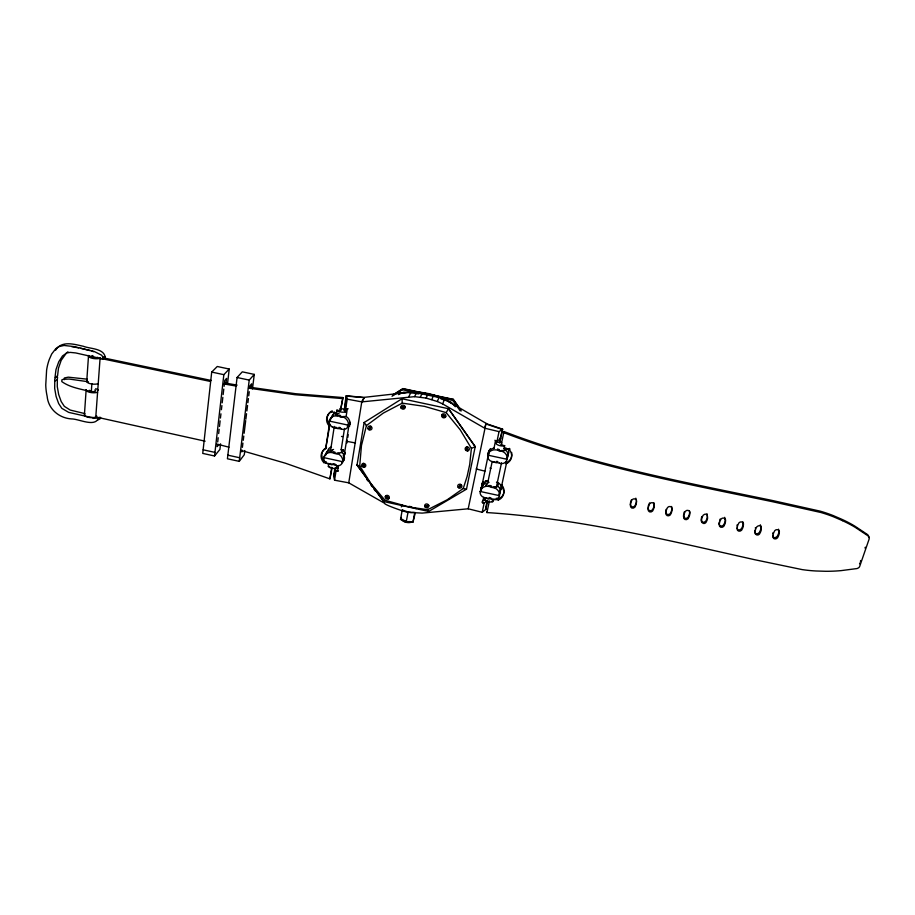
<?xml version="1.0" encoding="UTF-8"?>
<svg xmlns="http://www.w3.org/2000/svg" width="915" height="915" viewBox="0 0 915 915"><rect width="100%" height="100%" fill="white"/><g stroke="black" fill="none" stroke-linecap="round" stroke-linejoin="round"><path stroke-width="1.37" d="M54.763 381.063C53.756 377.689 58.709 373.949 57.359 379.096M359.721 465.838L361.471 445.491L366.435 425.578L383.293 413.1L402.257 403.138L424.469 406.351L446.165 412.631L460.188 429.776L471.397 448.407L469.704 464.523L467.119 476.429L463.23 488.519L447.286 499.727L429.284 508.866L426.802 509.552L409.966 507.185L385.009 500.253L371.135 483.898L359.721 465.838L357.01 465.175L364.136 422.467L366.435 425.578M648.152 507.333C647.214 511.691 652.681 511.885 653.39 507.985A10.786 9.791 -0.4 0 0 654.111 505.297L653.87 502.655M754.784 530.334C753.571 534.84 758.912 537.288 760.411 532.313A11.003 9.756 -6.9 0 0 761.234 529.625L760.937 526.48M344.429 457.855L344.28 458.792M84.409 414.861L86.136 389.939M86.731 381.532L88.492 356.015M636.428 501.008L636.405 501.477A10.763 9.791 1 0 1 635.696 504.176C634.838 508.5 629.2 507.47 630.492 503.056A10.786 9.791 -0.3 0 1 631.19 500.356L631.396 499.922M91.877 383.648L91.294 391.78C81.344 389.081 70.318 387.743 61.785 381.578L61.888 379.851L63.352 379.313L69.128 379.039L88.4 381.772M205.132 441.19L95.789 416.954L100.078 358.303A6.439 2.162 5.9 0 0 100.307 358.211M99.941 417.126L98.362 418.464C94.485 427.339 78.827 418.83 71.462 418.921C59.063 418.109 48.312 409.097 47.145 396.344A64.782 55.998 41 0 1 45.75 385.009L46.608 370.152A65.056 56.284 41.3 0 1 49.284 359.481L51.675 354.036L55.792 348.672L58.88 346.648L64.039 345.458L74.023 346.591L94.222 351.474L101.634 355.203L102.812 356.976L102.835 359.046L75.705 352.938L70.203 352.389L66.635 352.996L62.495 355.969L58.754 361.791L55.987 369.557L54.98 377.586L57.576 375.733L58.468 368.207L61.191 360.327L66.646 352.721M102.835 359.046L105.248 357.262C103.807 348.192 90.276 348.992 83.345 346.282C74.275 344.315 61.66 340.288 55.609 350.148M683.642 514.516C682.281 518.965 687.954 519.926 688.858 515.637A10.843 9.779 -2.9 0 0 689.613 512.949L689.601 511.108M719.19 522.179C717.783 526.651 723.49 527.566 724.428 523.311A10.911 9.756 -5.1 0 0 725.218 520.624L724.726 517.33M227.549 383.545L229.219 369.042L217.255 366.492L211.708 372.073L202.741 453.417L214.545 455.979L219.909 449.437L220.561 443.832M214.545 455.979L223.843 374.67L229.219 369.042M217.381 444.793L217.175 446.6L218.96 444.438M217.701 441.979L218.193 437.759M218.674 433.538L219.154 429.307M219.486 426.493L220.126 420.866M220.446 418.052L220.938 413.832M221.407 409.703L221.888 405.574M222.196 402.829L222.837 397.327M223.146 394.582L223.775 389.081M224.095 386.336L224.781 380.331L226.577 378.421L225.925 384.037M488.679 452.353L488.885 451.335M252.471 388.886L254.267 374.395L242.281 371.833L237.077 377.506L227.423 458.781L239.238 461.354L244.282 454.732L244.808 450.523M239.238 461.354L249.223 380.102L254.267 374.395M241.823 451.941L242.052 450.146M242.395 447.332L242.91 443.112M243.264 440.298L243.779 436.078M244.133 433.264L245.689 420.603M245.861 419.207L246.547 413.706M246.878 410.961L247.553 405.459M247.896 402.714L248.411 398.597M248.743 395.852L249.257 391.723M249.761 387.605L249.989 385.73L251.671 383.797L251.156 388.006M330.384 451.77L334.272 426.424M335.999 415.17L336.423 412.345M336.857 466.215A4.609 1.853 8.7 0 1 334.341 468.491A4.609 1.853 8.7 0 1 328.336 466.375L328.748 463.676A4.621 1.841 8.7 0 1 328.657 463.447M332.237 410.846L331.585 411.876L336.526 412.94L336.949 410.149L340.414 410.892L342.953 397.556L295.751 393.736L249.315 387.137M240.817 450.329L285.503 463.242L329.915 478.877L331.699 467.302M340.414 410.892L342.953 397.556M332.065 467.988L329.915 478.877M402.886 510.078C416.371 515.854 383.717 504.988 384.609 503.284L348.741 482.834L334.57 480.203L333.666 476.338L334.879 468.526M348.741 482.834L361.78 401.879L364.284 397.545L346.213 395.715L344.726 405.299L345.71 408.788L347.277 409.085A6.279 2.242 9 0 0 348.169 408.753M344.154 410.48L344.989 405.116A6.279 2.242 9 0 1 346.385 405.585M335.473 468.491L333.678 476.315M344.44 410.904L346.694 396.138L364.01 397.545M334.57 480.203L335.999 471.042L335.256 467.942M345.71 408.788L347.22 399.157L346.213 395.715M335.999 471.042L337.532 471.328L338.447 465.46M341.707 462.853A6.268 5.73 19.1 0 0 342.221 462.395A5.936 5.421 19.1 0 0 343.388 455.75L344.12 455.887L348.947 425.372A6.005 5.547 20.7 0 0 349.004 419.528A6.359 5.867 20.8 0 0 346.11 416.554L347.277 409.085M341.135 450.031L344.52 428.426M346.888 443.009L347.323 440.241M347.769 437.473L348.203 434.716M349.519 426.413L349.953 423.656L348.947 425.372M415.124 513.532L412.962 522.145L406.168 522.305L400.53 519.434L402.28 509.747M406.168 522.305L407.976 512.434L405.928 511.405L410.435 512.389L407.976 512.434M412.962 522.145L414.792 512.297M413.774 512.32L410.412 512.491L422.112 513.109L468.206 508.797L486.048 423.302L449.551 402.131C436.478 394.056 420.625 390.556 405.379 392.718L364.456 397.316L361.78 401.879L347.22 399.157M463.23 488.519L466.501 489.17L475.217 446.612L448.533 408.719L401.994 398.746L364.09 422.558M488.21 455.304L481.931 485.682L482.651 485.865L483.372 483.166A2.962 1.178 11.8 0 0 482.445 483.749L480.352 491.515L499.327 495.621L500.951 488.553A6.279 5.559 -23 0 0 500.642 485.453M486.826 501.031L484.104 503.181L482.582 502.804L483.703 497.405M493.219 448.556A6.05 1.27 8.8 0 1 494.02 448.316L495.473 440.847A6.291 2.276 11.8 0 1 494.992 440.207M487.958 481.748L492.121 461.8M468.206 508.797L482.205 512.286L484.104 503.181M495.473 440.847L497.028 441.213L499.03 431.628L502.644 429.158L486.002 423.565L484.618 428.163L499.03 431.628M487.066 501.363L485.602 508.317A1.224 0.629 60.7 0 1 485.922 509.472M499.338 442.734L502.484 429.226M487.729 500.322L485.831 509.381L482.205 512.286M499.636 442.894L502.644 429.158M842.44 520.658A131.954 113.323 -4.6 0 1 853.077 526.079A135.58 116.411 -4.4 0 1 855.731 527.681L868.129 535.927A6.119 5.296 -11.8 0 1 868.564 536.419L868.907 536.945A3.614 3.122 -11.9 0 1 869.181 538.912L859.665 566.465A3.523 3.031 -10.3 0 1 858.396 567.906L857.584 568.329A6.062 5.215 -10.4 0 1 856.886 568.57L841.182 570.617A143.243 127.288 -15.8 0 1 825.559 571.28L815.883 570.983A144.307 128.329 -15.7 0 1 802.203 569.61L754.623 559.706C666.257 539.919 577.582 518.336 486.929 512.572L489.422 500.917M509.346 448.396L509.083 449.517L504.074 448.442L504.657 445.674L501.146 444.919L504.005 431.548C590.415 464.614 681.812 481.713 772.111 500.436L820.32 511.188A133.441 114.684 -4.5 0 1 833.245 515.591L841.937 519.343A131.657 113.117 -4.7 0 1 852.551 524.775A135.283 116.205 -4.4 0 1 855.193 526.365L867.557 534.589A6.108 5.284 -11.8 0 1 868.003 535.081L868.346 535.607A3.603 3.111 -12 0 1 868.61 537.574M485.396 498.137A4.632 1.876 11.9 0 0 486.322 501.065A4.632 1.876 11.9 0 0 492.83 501.614L493.368 499.087M496.319 487.34L501.512 462.807M503.067 450.557L504.039 450.557L504.691 447.824M506.315 463.951L506.578 462.807L501.603 486.025L501.878 484.836M96.601 415.787L95.938 417.32L93.204 418.464M486.929 512.572L487.226 511.336M501.146 444.919L501.9 443.912M490.406 448.91L490.223 449.734A6.028 5.57 25.2 0 0 488.164 455.11M504.005 431.548L503.73 432.635C590.335 465.781 681.95 482.926 772.454 501.695L820.778 512.469A133.739 114.89 -4.5 0 1 833.737 516.884L842.452 520.646M493.322 461.709A7.4 6.634 -26.5 0 1 490.246 460.771A6.748 6.039 -24.5 0 1 488.175 458.369A6.416 5.753 -23.4 0 1 487.855 455.167L489.09 450.603M488.484 454.275L488.702 453.474M100.661 417.526L99.884 419.024L97.962 419.871M466.501 489.17L428.666 511.451L427.477 509.609M476.486 468.411L476.303 469.029L484.939 471.145M859.562 563.823L859.848 562.988M860.42 561.341L860.706 560.518M864.995 548.062L865.281 547.227M428.666 511.451L383.774 501.557L357.056 465.083L383.774 501.557L385.009 500.253M460.154 410.812L452.845 400.461L453.291 399.317L402.932 388.589L392.604 395.143M400.53 519.434L401.319 517.433M484.618 428.163L442.643 403.915L444.507 399.295M401.33 506.887L402.223 504.691M361.78 401.879L414.587 396.653L426.127 398.082L437.313 401.502L439.234 396.904M431.788 399.546L433.767 394.971M426.127 398.082L428.163 393.519M420.374 397.11L422.467 392.558M414.587 396.653L416.748 392.112M344.154 458.907L343.114 460.885M408.822 396.698L411.029 392.158M401.994 398.746L402.257 403.138M720.185 519.057L719.968 519.491A10.946 9.756 -5.9 0 0 719.613 520.383M392.02 396.264L402.36 389.699L402.932 388.589M343.388 455.75L344.806 453.211A2.962 1.155 8.9 0 1 345.138 454.069L345.012 454.298M355.489 442.322L355.169 442.906L346.43 441.282M649.101 503.742L649.593 502.918M338.619 465.712A6.462 5.41 57 0 0 342.587 461.698L344.486 458.152M343.011 461.08L342.279 462.338M344.12 455.887L344.509 455.201M341.352 428.998A7.366 6.211 61.4 0 0 344.326 429.375A6.714 5.662 59.8 0 0 346.945 428.003A6.394 5.41 58.9 0 0 348.295 425.166L349.999 422.25M328.748 463.676L323.887 462.613L324.55 461.492A9.722 8.795 29.3 0 1 326.518 447.561M331.516 447.035A6.394 5.341 60.7 0 0 327.696 451.095L323.796 457.614A6.474 5.913 -11.6 0 0 326.495 463.127M341.833 452.49L339.168 453.097M446.165 412.631L448.533 408.719L475.194 446.703L471.397 448.407M334.524 412.162A6.325 5.341 60 0 0 333.197 414.964L329.32 421.083A6.542 6.062 -12.1 0 0 332.042 426.745M460.428 486.071L461.183 484.756L458.953 487.855M370.403 427.877L371.227 426.562L369.088 429.764M369.774 427.762L370.735 426.241L368.596 429.444M459.685 486.14L460.691 484.435L458.461 487.546M349.69 423.805L348.18 424.549M497.028 441.213L500.642 438.697M67.287 352.252L67.973 351.818M392.581 395.383L402.886 388.841L453.234 399.569L461.263 410.949M402.383 393.05L406.191 392.638M329.88 449.883L329.434 450.008A6.474 5.867 29.2 0 0 325.694 455.213M400.964 407.209L405.013 406.535A2.288 0.663 -13.4 0 1 401.228 407.347M401.09 407.77L405.151 407.084A2.288 0.663 -13.4 0 1 403.069 407.85A2.288 0.663 -13.4 0 1 401.193 407.838M424.686 505.869L428.643 505.274A2.23 0.812 -13.5 0 1 426.63 506.087A2.23 0.812 -13.5 0 1 424.789 505.972M424.812 506.395L428.769 505.801A2.23 0.812 -13.5 0 1 426.733 506.613A2.23 0.812 -13.5 0 1 424.903 506.475M493.928 448.281L493.437 448.339A6.508 6.016 25.1 0 0 490.211 449.848M409.497 506.761L411.338 507.219M336.217 464.74L335.325 464.717M504.142 450.557L506.006 450.329A6.577 6.108 13.4 0 1 506.441 458.632M346.11 416.554L344.04 416.508M494.752 486.94L498.309 486.574A6.497 5.959 13.7 0 1 499.121 494.249M494.397 486.94L493.711 486.929M491.778 498.538L491.229 498.515M337.818 453.085L337.178 453.062M338.276 453.085L338.859 453.097M502.804 450.557L501.306 450.523M343.48 416.497L342.896 416.485M342.313 398.551L295.007 394.72L248.468 388.12M332.683 464.34L329.652 464.111M488.187 486.322L494.306 487.649M345.332 412.253L346.076 412.402M341.512 436.455L342.542 436.558M493.311 461.789L499.487 463.116M337.075 415.81L343.194 417.126A6.256 3.042 7.1 0 1 339.945 416.828M71.69 346.659L78.701 347.872M497.989 450.123L499.716 450.477M497.794 450.1L495.793 449.883A6.828 6.119 -23.4 0 0 487.603 455.132M98.362 418.464L88.446 416.805M87.234 379.176L68.248 377.163L64.382 377.975L64.267 379.702M224.564 382.928L237.111 385.112M223.66 383.888L236.242 386.084M408.982 506.338L411.716 506.819M211.308 380.48L102.64 357.708M210.381 381.441L100.078 358.303M87.417 416.6L68.716 412.391L61.82 408.342L58.64 403.526L56.101 396.447L54.683 388.44L54.763 381.269L57.348 379.405L57.268 386.553L58.674 394.525L61.202 401.571L64.359 406.374L70.238 410.069L84.157 413.431M402.36 389.699L452.845 400.461M211.708 372.073L223.843 374.67M237.077 377.506L249.223 380.102M339.877 409.611L341.055 409.863M348.295 425.166L329.32 421.083A6.394 5.879 -8.8 0 1 330.784 418.075A6.714 6.108 -10.4 0 1 333.678 416.211A7.366 6.565 -9.6 0 1 337.052 415.913M487.855 455.167L507.07 459.296L508.614 452.628A6.359 5.684 -25.1 0 0 508.317 449.448A6.679 5.993 -28.2 0 0 507.962 448.739M499.773 488.301L500.951 488.553M342.53 461.675L323.796 457.614A6.474 5.81 -10 0 1 328.108 452.879A7.286 6.394 -9.3 0 1 331.424 452.536L337.498 453.737A6.714 5.616 57 0 1 342.782 461.755M496.296 498.275L498.606 498.767L498.32 499.99L494.317 499.121M324.55 461.492L326.266 461.869M491.538 501.34L492.83 501.614M328.336 466.375L329.823 466.707M203.141 449.814L214.956 452.387M227.846 455.178L239.684 457.752M80.6 348.283L90.196 350.617M401.159 505.274L403.183 505.709M414.323 508.134L416.348 508.58M216.764 444.061L228.979 447.195M103.738 356.827L105.248 357.262M500.093 450.592L501.992 451.209M502.129 429.41L486.791 424.251A1.247 0.572 59.6 0 0 485.979 423.462M91.98 351.166L93.662 351.737M448.842 401.731L452.216 403.675M341.329 429.089L335.233 427.774A7.366 6.92 -15.3 0 1 332.008 426.802M489.971 468.068L490.92 468.4M491.858 499.258L485.762 497.943A6.176 3.054 8 0 0 488.747 498.812M332.877 464.351L335.679 465.415A7.263 6.073 59.4 0 0 338.63 465.735M336.24 427.408L335.565 427.111M330.715 463.745L330.109 463.47M338.15 415.49L337.315 415.124M488.976 485.876L488.347 485.613M332.511 452.079L331.836 451.781M437.313 401.502L442.643 403.915M389.15 498.137L385.718 495.941A2.219 0.938 34.7 0 0 387.079 497.497A2.219 0.938 34.7 0 0 389.001 498.172M385.409 496.376L388.852 498.572A2.07 1.864 23.1 0 0 387.628 495.404A2.07 1.864 23.1 0 0 385.375 497.783A2.07 1.864 23.1 0 0 388.852 498.572A2.219 0.938 34.7 0 1 386.976 498.046A2.219 0.938 34.7 0 1 385.455 496.479M445.662 416.771L442.139 414.461A2.299 0.801 34.8 0 0 443.592 415.993A2.299 0.801 34.8 0 0 445.525 416.782M441.819 414.93L445.342 417.229A2.139 1.99 21.6 0 0 444.141 413.889A2.139 1.99 21.6 0 0 441.751 416.416A2.139 1.99 21.6 0 0 445.342 417.229A2.299 0.801 34.8 0 1 443.489 416.6A2.299 0.801 34.8 0 1 441.876 415.044M343.788 451.37L343.319 450.912A1.956 1.327 36.6 0 0 342.965 450.775M366.675 479.288L367.887 480.924M370.907 485.019L372.119 486.654M373.938 489.102L375.139 490.737M760.274 524.775L760.868 526.068M453.291 399.317L460.577 409.634M635.822 498.183L636.405 500.082M707.055 513.795L707.592 518.062A10.9 9.791 -4 0 1 706.826 520.749C705.168 526.114 699.849 522.797 701.405 518.336A10.911 9.756 -5 0 1 701.816 516.54M778.551 529.202L778.837 532.175A11.014 9.733 -7.8 0 1 777.99 534.863C777.441 537.505 772.923 539.358 772.706 535.561M507.665 452.891L508.614 452.628A6.359 5.684 -24.8 0 1 507.287 455.258M671.621 506.475L671.85 509.117A10.82 9.779 -1.7 0 1 671.118 511.805C670.226 516.106 664.564 515.122 665.903 510.684A10.843 9.779 -2.8 0 1 666.154 509.323M737.067 528.275C737.707 531.707 741.745 529.51 742.248 527.154A10.946 9.745 -6.1 0 0 743.049 524.467L742.877 521.825M364.502 467.199L363.529 463.413A2.242 0.583 80.9 0 0 364.319 467.085M363.941 467.291L362.981 463.505A2.242 0.583 80.9 0 0 363.644 467.039M467.954 450.798L467.096 446.943L467.21 448.487M467.382 450.889L466.513 447.035L466.696 449.013M419.356 392.787A158.684 141.974 20.5 0 1 420.843 393.038M432.738 395.463A158.684 141.974 20.5 0 1 437.153 396.584M441.545 397.819A158.684 141.974 20.5 0 1 442.997 398.254M454.721 404.464A160.034 143.461 26.7 0 1 455.716 405.585M399.066 393.507A160.685 145.348 14.7 0 1 400.381 392.878M418.83 393.919A159.084 142.248 20.5 0 0 403.79 392.18A161.086 145.645 14.7 0 0 398.494 394.628M441.076 398.963A159.084 142.248 20.5 0 1 451.221 402.291A160.422 143.747 26.7 0 1 455.281 406.74M329.926 425.063A9.848 9.013 31.3 0 1 331.299 411.247M323.83 462.67A9.745 8.818 29.3 0 1 325.854 448.659M329.274 426.115A9.871 9.024 31.3 0 1 331.539 411.807M336.526 412.94A4.701 1.704 9 0 1 336.548 412.116M100.341 358.12A6.428 2.127 5.2 0 1 92.255 358.28A6.428 2.127 5.2 0 1 88.766 355.432M96.544 416.554A6.313 2.333 4.4 0 1 88.092 417.263A6.313 2.333 4.4 0 1 85.106 413.854M96.555 416.485A6.313 2.31 3.7 0 1 95.789 416.954M97.596 392.18A6.359 2.253 4.8 0 1 90.162 392.409A6.359 2.253 4.8 0 1 86.17 389.756M95.663 388.749A6.359 2.253 4.8 0 1 98.351 390.053M97.676 357.308A3.214 1.064 5.2 0 1 92.827 357.182A3.214 1.064 5.2 0 1 92.884 355.546M98.225 383.625A6.382 2.219 4.9 0 1 89.796 383.591A6.382 2.219 4.9 0 1 87.383 380.514M94.84 389.882A3.18 1.121 4.8 0 1 93.639 391.597A3.18 1.121 4.8 0 1 89.315 390.248M339.865 408.559A4.701 1.693 9 0 1 345.904 410.458A4.701 1.693 9 0 1 342.725 412.196A4.701 1.693 9 0 1 336.949 410.149M340.689 415.57A6.256 1.761 12.9 0 1 339.099 415.101M331.207 418.624A6.565 6.005 31.2 0 1 334.924 413.58M335.508 415.536A5.936 1.521 -19.3 0 1 337.932 413.694M338.104 428.643A6.233 2.779 4.7 0 1 335.885 427.991M340.483 427.648A6.233 1.487 10.6 0 1 338.916 427.362M333.151 415.799A6.474 5.364 59.7 0 1 333.197 414.964M338.035 413.66A5.959 1.51 -19.8 0 1 339.179 413.111M334.981 463.985A6.153 1.647 10.5 0 1 333.266 463.688M329.64 464.157A7.286 6.76 -14.4 0 1 326.461 463.184M332.156 464.877A6.153 2.905 4.4 0 1 329.949 464.111M335.004 452.182A6.176 1.91 12.8 0 1 333.392 451.69M337.429 453.714A6.176 3.168 6.9 0 1 334.307 453.417M329.857 452.182A5.867 1.647 -19.6 0 1 332.156 450.134M327.696 452.536A6.394 5.238 57.8 0 1 327.696 451.095M332.248 450.1A5.89 1.636 -20.2 0 1 333.563 449.437M348.352 425.178A6.542 5.536 58.9 0 0 345.984 418.818A7.366 6.131 59.4 0 0 343.205 417.068M342.519 450.043A5.948 3.66 -2.8 0 1 341.204 452.147M338.413 470.951A6.142 2.471 8.7 0 1 337.532 471.328M336.274 467.336A6.142 2.471 8.7 0 1 338.207 468.366M342.096 452.628A6.497 5.89 28.8 0 1 343.114 461.046M343.102 449.803A12.536 5.856 21.7 0 1 343.068 450.352M341.123 449.688A2.871 2.299 48.2 0 1 342.416 449.814M349.988 422.661A6.542 5.993 30.7 0 1 347.254 426.081M344.463 451.793A5.124 4.644 29.5 0 1 345.035 453.177M343.766 451.381A3.671 2.997 39.4 0 1 344.177 451.93M342.999 449.723A5.845 5.341 -12.8 0 1 343.605 450.02M494.009 487.546A6.199 3.237 11.2 0 1 491.172 487.306M491.492 485.979A6.199 1.83 15.4 0 1 489.8 485.43M494.283 487.809A6.965 5.867 47.2 0 1 499.075 492.281A6.348 5.559 48.7 0 1 499.327 495.621M499.51 495.69A6.748 6.039 55.8 0 1 491.847 499.327M499.144 449.551A6.268 1.681 15.3 0 1 497.474 449.025M501.729 451.164A6.279 3.122 11.2 0 1 498.801 450.912M501.98 451.324A7.389 6.325 48.7 0 1 504.851 452.994A6.737 5.902 51 0 1 506.796 455.899A6.416 5.696 50.5 0 1 507.07 459.296A6.416 5.707 50.8 0 1 505.492 462.086M497.851 461.572A6.245 1.487 12.4 0 1 496.673 461.332M496.33 462.704A6.245 2.928 8 0 1 494.169 462.155M505.56 462.178A7.046 6.371 58.2 0 1 499.464 463.184M488.793 454.298A6.565 6.096 14.2 0 1 490.177 449.082M506.006 447.87A5.982 4.209 -8 0 1 505.217 449.814M482.514 483.543A6.279 5.513 49 0 1 483.726 481.805M486.14 481.279A12.581 5.547 -1.7 0 1 486.483 480.787M486.3 481.702A3.637 2.768 -35.6 0 1 486.723 481.656M487.146 481.096A2.848 2.047 -30 0 1 488.107 481.519M486.94 483.543A5.97 2.036 -18.3 0 1 489.045 482.274M485.854 486.231A5.913 2.013 -18.2 0 1 487.592 483.795M485.419 483.646A6.485 5.948 14.4 0 0 481.416 487.489L481.21 488.484A6.519 5.97 14.4 0 0 481.473 490.875M482.011 486.769A5.822 5.055 52.5 0 1 481.931 486.403M483.383 481.759A5.822 5.055 52.5 0 0 482.171 483.566A5.959 5.25 53 0 1 483.726 481.713M481.942 487.112A5.959 5.25 53 0 1 481.816 486.322M485.339 480.947A5.959 5.25 53 0 1 485.876 480.832M480.821 491.149A5.959 5.433 24.6 0 1 482.651 485.865M482.582 502.804A6.165 2.516 11.9 0 1 482.033 501.843M482.571 500.631A6.165 2.516 11.9 0 1 485.625 499.899M483.692 483.349A4.255 3.18 -28.5 0 1 485.739 481.976M489.342 451.347A6.028 5.273 51.7 0 1 489.216 450.557M489.376 451.049A5.89 5.181 54.5 0 1 489.296 450.672M499.533 438.319A6.291 2.276 11.8 0 1 500.562 438.445M490.715 497.771A6.176 1.647 12.5 0 1 489.09 497.474M498.16 482.948A5.913 4.266 -8.4 0 1 497.566 486.071M485.774 497.829A6.748 5.982 -21.5 0 1 480.101 491.504M480.341 491.515A6.336 5.616 -21.4 0 1 481.931 488.576M481.793 488.461A6.954 6.142 -22.1 0 1 488.187 486.3M501.134 488.576A6.679 5.696 -21.4 0 1 500.048 490.634M496.468 482.182A6.885 6.211 -29.9 0 1 500.745 485.407M405.917 521.607A3.671 1.59 10.3 0 1 404.693 521.093M403.995 520.601A3.671 1.59 10.3 0 1 403.698 520.258M411.567 521.996A5.113 2.207 10.3 0 1 405.551 522.156A5.113 2.207 10.3 0 1 402.143 519.228M410.126 521.561A5.113 2.207 10.3 0 1 408.044 521.607M405.814 521.207A5.113 2.207 10.3 0 1 403.412 520.132M504.657 445.674A4.712 1.716 11.8 0 1 498.721 445.308A4.712 1.716 11.8 0 1 496.296 442.7A4.712 1.716 11.8 0 1 501.763 442.574M511.645 452.445A9.882 9.161 13.3 0 1 506.475 462.601M509.838 448.842A9.882 9.161 13.3 0 1 510.078 449.162M501.695 484.973A9.756 8.944 13.7 0 1 498.641 498.835M501.42 486.162A9.779 8.956 13.7 0 1 498.355 500.059M509.152 449.471A9.905 9.184 13.4 0 1 506.201 463.756M504.657 447.904A4.712 1.727 11.8 0 1 504.074 448.442M736.998 526.022A10.98 9.745 -6.8 0 1 737.296 524.661M772.729 533.72A11.049 9.722 -8.4 0 1 772.923 532.804M755.287 528.069A11.014 9.733 -7.7 0 1 755.458 527.623M683.905 513.143A10.877 9.768 -3.9 0 1 684.386 511.828M648.243 506.395A10.808 9.779 -1.6 0 1 648.724 504.623M630.481 504.771C629.566 509.117 635.033 509.335 635.731 505.412A10.786 9.813 1 0 0 636.428 502.724C637.744 498.286 632.071 497.245 631.213 501.592A10.808 9.813 -0.2 0 0 630.515 504.291L630.481 504.771M648.209 508.591C647.271 512.949 652.75 513.143 653.47 509.243A10.808 9.802 -0.4 0 0 654.179 506.544C655.517 502.095 649.833 501.088 648.964 505.423A10.843 9.802 -1.5 0 0 648.243 508.122L648.209 508.591M665.96 512.423C665.011 516.792 670.501 516.964 671.221 513.075A10.843 9.802 -1.7 0 0 671.965 510.376C673.314 505.915 667.618 504.931 666.726 509.255A10.866 9.791 -2.8 0 0 665.994 511.943L665.96 512.423M683.734 516.254C682.762 520.635 688.263 520.784 689.018 516.906A10.877 9.791 -2.9 0 0 689.761 514.219C691.145 509.747 685.427 508.774 684.523 513.086A10.9 9.791 -3.9 0 0 683.78 515.785L683.734 516.254M701.542 520.097C701.37 523.918 706.231 522.236 706.632 519.468A10.877 9.768 -4.1 0 0 707.398 516.781C708.21 512.629 702.766 513.773 702.343 516.929A10.934 9.779 -4.9 0 0 701.576 519.617L701.542 520.097M719.362 523.94C718.355 528.344 723.891 528.447 724.657 524.604A10.934 9.779 -5.1 0 0 725.446 521.916C726.876 517.41 721.123 516.495 720.197 520.784A10.969 9.768 -5.9 0 0 719.407 523.471L719.362 523.94M737.216 527.795C736.186 532.21 741.733 532.29 742.523 528.458A10.969 9.768 -6 0 0 743.323 525.77C744.776 521.253 739.011 520.361 738.062 524.627A11.003 9.756 -6.8 0 0 737.261 527.315L737.216 527.795M755.092 531.649C754.726 535.527 759.713 533.651 760.091 530.997A10.98 9.745 -6.9 0 0 760.914 528.321C761.92 524.123 756.385 525.427 755.962 528.493A11.037 9.745 -7.6 0 0 755.149 531.18L755.092 531.649M773.026 535.515C771.951 539.953 777.533 539.987 778.345 536.179A11.037 9.745 -7.7 0 0 779.191 533.502C780.689 528.962 774.891 528.115 773.907 532.358A11.072 9.733 -8.4 0 0 773.072 535.046L773.026 535.515M329.103 426.264L325.74 448.453L329.766 425.201L329.103 426.264M465.655 450.146A2.116 1.967 17.5 0 0 469.223 449.631A2.116 1.967 17.5 0 0 466.833 446.966A2.116 1.967 17.5 0 0 465.655 450.146M401.308 408.17A2.127 1.99 26.6 0 0 404.945 408.147A2.127 1.99 26.6 0 0 402.92 405.128A2.127 1.99 26.6 0 0 401.308 408.17M368.139 428.918A2.116 1.944 28.2 0 0 371.742 429.066A2.116 1.944 28.2 0 0 369.854 426.024A2.116 1.944 28.2 0 0 368.139 428.918M362.008 466.261A2.082 1.899 26.4 0 0 365.554 466.375A2.082 1.899 26.4 0 0 363.644 463.413A2.082 1.899 26.4 0 0 362.008 466.261M425.132 506.933A2.07 1.876 19.6 0 0 428.632 506.635A2.07 1.876 19.6 0 0 426.413 503.948A2.07 1.876 19.6 0 0 425.132 506.933M458.232 487.318A2.093 1.91 17.2 0 0 461.778 486.894A2.093 1.91 17.2 0 0 459.456 484.229A2.093 1.91 17.2 0 0 458.232 487.318"/></g></svg>
